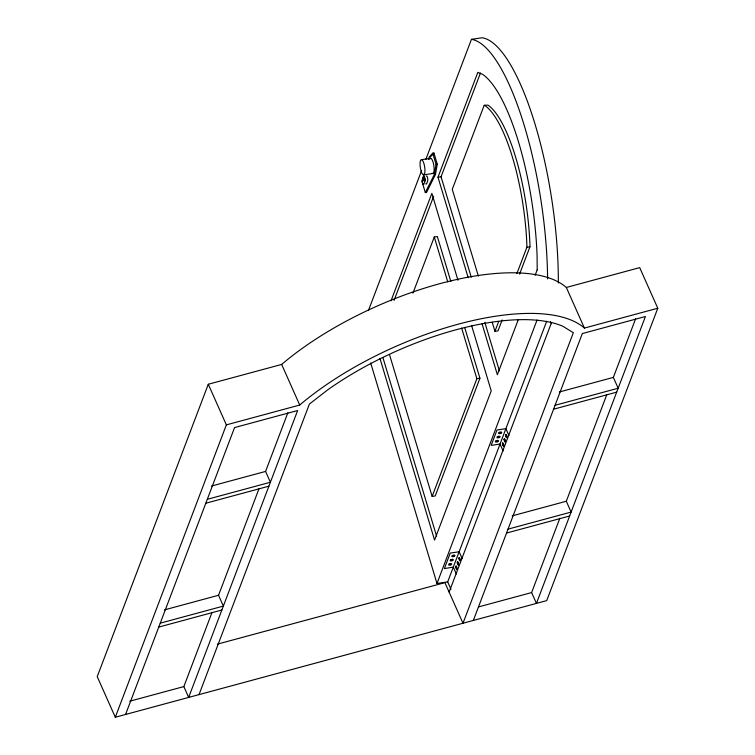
<?xml version="1.0" encoding="UTF-8"?>
<svg xmlns="http://www.w3.org/2000/svg" width="755" height="755" viewBox="0 0 755 755"><rect width="100%" height="100%" fill="white"/><g stroke="black" fill="none" stroke-linecap="round" stroke-linejoin="round"><path stroke-width="1.13" d="M425.329 192.582L434.285 174.594L436.05 164.363L432.7 153.227L433.927 153.048L437.268 164.184L435.503 174.414L426.556 192.402L425.329 192.582L421.979 181.445L424.234 173.735M428.415 159.428L429.057 157.229L432.7 153.227M208.286 384.257L97.225 676.631L115.298 717.25L546.714 600.612L657.775 308.238L639.702 267.629L566.335 287.466A184.201 72.98 -24 0 0 281.662 364.429L208.286 384.257L226.358 424.876L115.298 717.25M125.566 714.475L234.55 427.585L297.64 410.531L188.665 697.412L183.843 686.588L212.07 612.296M160.258 623.158L223.357 606.095L218.535 595.27L259.078 488.542M207.304 499.31L270.403 482.247L265.581 471.422L287.872 412.74M199.027 694.609L309.39 404.076L327.632 389.91A172.772 68.45 -24 0 1 562.928 326.292L573.347 332.71L462.985 623.252L444.912 582.634L217.364 644.157M368.431 310.531L421.611 170.536M425.792 159.513L471.441 39.345L482.152 37.75A172.763 49.254 81.5 0 1 558.341 283.04M423.763 180.181L424.593 178.001M468.185 277.661L437.994 177.217L477.83 72.357L482.596 74.349A140.411 40.024 81.5 0 1 537.079 255.596L537.201 269.865M471.243 277.198L441.052 176.764L480.473 72.99M519.572 274.112L529.944 246.819L529.925 244.705A108.125 30.823 81.5 0 0 487.966 105.124L484.2 105.285L452.264 189.345L478.349 276.113M464.721 327.623L479.925 378.227L435.201 495.969L432.143 496.422L476.867 378.68L461.654 328.085M502.16 319.96L498.007 330.879L494.95 331.332L498.687 321.507M516.93 273.48L526.886 247.281L526.867 245.158A108.125 30.823 81.5 0 0 484.908 105.587L484.2 105.285M518.109 320.092L497.356 374.707L482.096 323.923M535.116 275.301L537.192 269.837M546.695 321.243L447.687 581.888L436.975 583.483L537.06 320.016M449.131 592.109L551.556 322.479M473.338 620.45L582.322 333.568L645.421 316.505L536.437 603.396L531.624 592.562L559.842 518.27M508.03 529.132L571.129 512.079L566.307 501.245L606.85 394.516M555.076 405.284L618.175 388.23L613.353 377.396L635.644 318.714M391.014 300.839L431.86 193.365L457.983 280.275M394.072 300.386L433.672 196.196M412.957 293.11L434.276 237.004L437.343 236.541L450.858 281.521M430.284 157.04L433.927 153.048M226.358 424.876L299.726 405.039A184.201 72.98 -24 0 1 584.408 328.076L657.775 308.238M211.494 486.041L265.581 471.422M559.276 392.015L613.353 377.396M205.813 503.226L268.912 486.173M553.585 409.21L616.684 392.147M164.448 609.889L218.535 595.27M512.23 515.863L566.307 501.245M158.767 627.075L221.866 610.012M506.539 533.049L569.638 515.995M129.766 701.206L183.843 686.588M478.661 606.878L531.624 592.562M421.469 159.673L430.652 158.305M436.05 164.363L437.268 164.184M423.508 174.896A7.692 2.189 81.5 0 0 423.914 163.542A7.692 2.189 81.5 0 0 420.054 163.401A7.692 2.189 81.5 0 0 423.508 174.896L432.69 173.518M434.285 174.594L435.503 174.414M437.994 177.217L441.052 176.764M526.886 247.281L529.944 246.819M476.867 378.68L479.925 378.227M499.263 432.407A1.614 0.698 -16.7 0 1 501.688 432.379A1.614 0.698 -16.7 0 1 499.451 433.615A1.614 0.698 -16.7 0 1 499.263 432.407L500.999 433.191M497.649 436.635A1.614 0.698 -16.7 0 1 500.074 436.607A1.614 0.698 -16.7 0 1 497.838 437.853A1.614 0.698 -16.7 0 1 497.649 436.635L499.395 437.428M496.044 440.873A1.614 0.698 -16.7 0 1 498.47 440.844A1.614 0.698 -16.7 0 1 496.233 442.081A1.614 0.698 -16.7 0 1 496.044 440.873L497.79 441.656M452.509 555.491A1.604 0.698 -16.7 0 1 454.925 555.463A1.604 0.698 -16.7 0 1 452.698 556.69A1.604 0.698 -16.7 0 1 452.509 555.491L454.246 556.265M450.895 559.738A1.614 0.698 -16.7 0 1 453.321 559.71A1.614 0.698 -16.7 0 1 451.084 560.946A1.614 0.698 -16.7 0 1 450.895 559.738L452.632 560.521M449.282 563.994A1.604 0.698 -16.7 0 1 451.688 563.966A1.604 0.698 -16.7 0 1 449.47 565.193A1.604 0.698 -16.7 0 1 449.282 563.994L451.009 564.768M566.335 287.466L584.408 328.076M550.546 321.762L551.414 323.725M508.936 435.559L505.878 428.689L497.007 430.01L491.165 445.375L500.046 444.053L503.104 450.924M462.192 558.624L459.134 551.754L450.254 553.075L444.365 568.591L453.293 567.109L456.35 573.979M447.687 581.888L450.961 589.259M281.662 364.429L299.726 405.039M492.241 322.319L494.95 331.332M484.814 322.338L499.404 370.865M471.554 325.424L491.231 390.882L434.569 540.061L379.935 358.323M434.276 237.004L447.8 281.983M389.542 354.727L432.143 496.422M382.993 357.87L436.607 536.22M370.696 363.004L436.975 583.483M505.944 434.502L506.53 437.579M502.726 442.968L503.311 446.045M504.491 438.787L504.925 441.807M459.342 557.634L459.776 560.654M457.728 561.88L458.162 564.91M456.133 566.099L456.558 569.119M471.441 39.345A172.763 49.254 81.5 0 1 547.611 278.925M429.68 159.277A7.692 2.189 81.5 0 1 433.748 164.996A7.692 2.189 81.5 0 1 432.077 173.244M425.829 183.729A2.765 0.793 81.5 0 0 426.632 183.758L427.717 180.889A2.793 0.793 81.5 0 0 427.443 177.331A2.793 0.793 81.5 0 0 426.282 176.113M423.527 176.528L422.441 179.388A2.765 0.793 81.5 0 0 422.649 183.125A2.765 0.793 81.5 0 0 423.876 184.163L424.961 181.304A2.793 0.793 81.5 0 0 424.688 177.736A2.793 0.793 81.5 0 0 423.527 176.528M424.669 178.246L424.508 177.736A2.256 0.642 81.5 0 0 423.593 177.142A2.256 0.642 81.5 0 0 423.687 179.926L423.838 180.436A2.256 0.642 81.5 0 0 424.763 181.03A2.256 0.642 81.5 0 0 424.669 178.246M505.642 435.286A1.614 0.538 74.9 0 0 506.69 437.626A1.614 0.538 74.9 0 0 506.614 435.276A1.614 0.538 74.9 0 0 505.642 435.286M504.038 439.514A1.614 0.538 74.9 0 0 505.076 441.864A1.614 0.538 74.9 0 0 505.001 439.514A1.614 0.538 74.9 0 0 504.038 439.514M502.434 443.751A1.614 0.538 74.9 0 0 503.472 446.092A1.614 0.538 74.9 0 0 503.396 443.742A1.614 0.538 74.9 0 0 502.434 443.751M455.68 566.826A1.614 0.538 74.9 0 0 456.718 569.176A1.614 0.538 74.9 0 0 456.643 566.826A1.614 0.538 74.9 0 0 455.68 566.826M457.275 562.617A1.614 0.538 74.9 0 0 458.323 564.957A1.614 0.538 74.9 0 0 458.247 562.607A1.614 0.538 74.9 0 0 457.275 562.617M458.889 558.36A1.614 0.538 74.9 0 0 459.937 560.71A1.614 0.538 74.9 0 0 459.861 558.36A1.614 0.538 74.9 0 0 458.889 558.36"/></g></svg>
